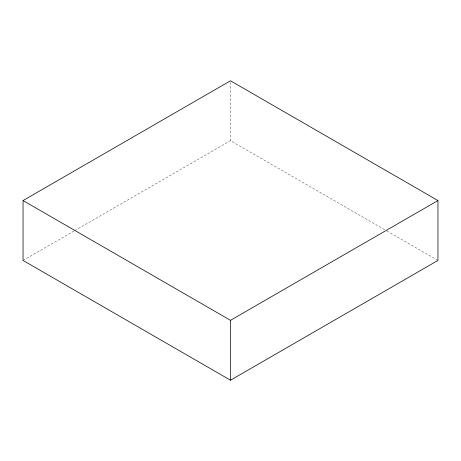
<?xml version="1.0" encoding="UTF-8"?>
<svg xmlns="http://www.w3.org/2000/svg" width="461" height="461" viewBox="0 0 461 461"><rect width="100%" height="100%" fill="white"/><g stroke="black" fill="none" stroke-linecap="round" stroke-linejoin="round"><path stroke-width="0.35" stroke-dasharray="2.31 1.73" d="M23.05 260.442L74.135 230.949M74.757 230.592L230.5 140.674L386.243 230.592M386.865 230.949L437.95 260.442M230.5 82.214L230.5 140.674"/><path stroke-width="0.69" d="M23.05 200.558L230.5 80.784L437.95 200.558L437.95 260.442L230.5 380.216L23.05 260.442L23.05 200.558L230.5 320.326L437.95 200.558M230.5 320.326L230.5 380.216"/></g></svg>
